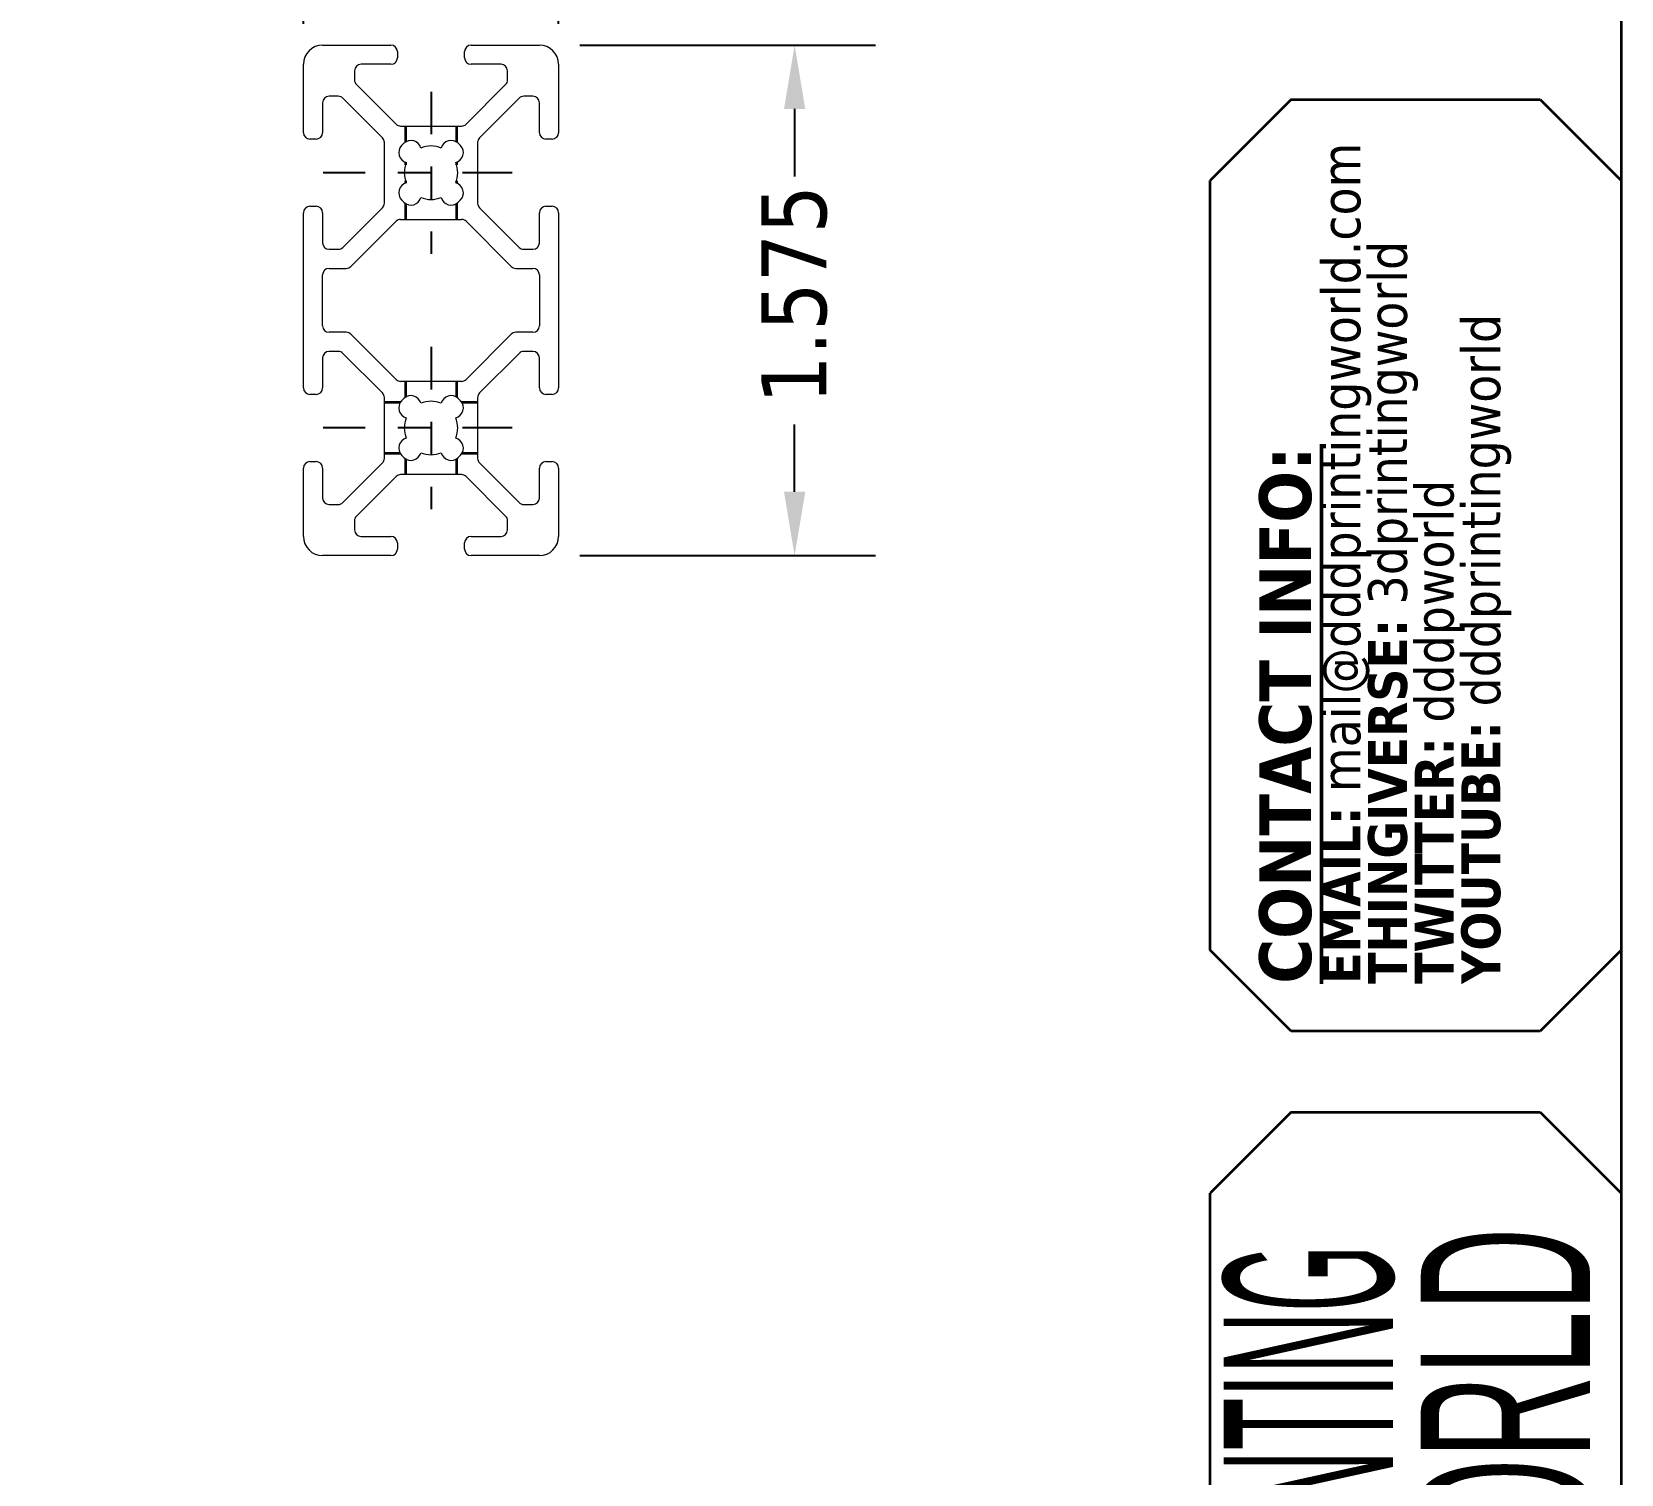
# Model space of a CAD drawing. Header units: inches. Extents: x 1 to 33.8, y 0.5 to 21.5.
# Drawn here: x 28.845 to 33.75, y 11 to 15.45 of the extents above; entities that cross this region are included whole.
import ezdxf

# ---------------------------------------------------------------- set-up
doc = ezdxf.new("R2010")
doc.units = ezdxf.units.IN
doc.header["$LTSCALE"] = 2
doc.header["$MEASUREMENT"] = 0
doc.linetypes.add('CHAIN', pattern=[0.7087, 0.4724, -0.0591, 0.1181, -0.0591])
doc.linetypes.add('DASHED', pattern=[0.2067, 0.1654, -0.0413])
doc.layers.get('0').update_dxf_attribs({"lineweight": 25})
for name, color, linetype, lineweight in [('Center Mark (ANSI)', 7, 'Continuous', 25), ('Dimension (ANSI)', 7, 'Continuous', 25), ('TITLE', 7, 'Continuous', 35), ('Title (ANSI)', 7, 'Continuous', 50), ('Visible (ANSI)', 7, 'Continuous', 18)]:
    doc.layers.add(name, color=color, linetype=linetype, lineweight=lineweight)
doc.layers.add('Hidden (ANSI)', color=9, linetype='DASHED', lineweight=35, true_color=0x808080)
doc.styles.add('Note Text (ANSI)', font='tahoma.ttf')
doc.styles.add('Text Style133', font='tahoma.ttf', dxfattribs={"width": 0.9})
doc.styles.add('Text Style260', font='tahomabd.ttf', dxfattribs={"width": 0.9})
doc.styles.add('Text Style71', font='tahoma.ttf')
doc.dimstyles.new('Default (ANSI)', dxfattribs={"dimscale": 2, "dimtxt": 0.1, "dimasz": 0.098425, "dimexe": 0.125, "dimexo": 0.0625, "dimgap": 0.031496, "dimtad": 0, "dimtih": 1, "dimtoh": 1, "dimdec": 3, "dimrnd": 1e-08, "dimzin": 4, "dimdsep": 46, "dimtxsty": 'Note Text (ANSI)', "dimcen": 0.09, "dimdle": 0.393701, "dimclrd": 256, "dimclre": 256, "dimclrt": 256, "dimadec": 0, "dimazin": 1, "dimtfac": 1.2, "dimtofl": 0, "dimtmove": 0, "dimatfit": 3, "dimfxl": 0, "dimtolj": 1, "dimtzin": 4, "dimlwd": -1, "dimlwe": -1, "dimarcsym": 0})

# ---------------------------------------------------------------- blocks, each defined once
blk = doc.blocks.new('Borders B-Size')
at = {"layer": 'TITLE'}
blk.add_line((16.875, 10.625), (16.875, 0.375), dxfattribs=at)
blk = doc.blocks.new('Title Blocks 3DPW')
at = {"layer": 'TITLE'}
for p, q in [((16.1206, 7.6569), (15.9956, 7.5319)), ((16.1206, 7.6569), (16.5046, 7.6569)), ((16.5046, 7.6569), (16.6296, 7.5319)), ((15.9956, 6.3449), (15.9956, 7.5319)), ((16.1206, 6.2199), (15.9956, 6.3449)), ((16.6296, 6.3449), (16.5046, 6.2199)), ((16.5046, 6.2199), (16.1206, 6.2199)), ((16.1206, 6.0949), (15.9956, 5.9699)), ((16.1206, 6.0949), (16.5046, 6.0949)), ((16.5046, 6.0949), (16.6296, 5.9699)), ((15.9956, 3.974), (15.9956, 5.9699))]:
    blk.add_line(p, q, dxfattribs=at)
at = {"layer": 'TITLE', "color": 7, "style": 'Text Style133', "width": 0.9}
blk.add_attdef('PART_NUMBER_001', (16.5669, 3.0733), '', height=0.1, rotation=90, dxfattribs=at)
at = {"layer": 'TITLE', "color": 7, "style": 'Text Style71'}
blk.add_attdef('DESCRIPTION_001', (16.595, 0.3843), '', height=0.14, rotation=90, dxfattribs=at)
at = {"layer": 'Title (ANSI)', "insert": (16.0711, 6.2929), "char_height": 0.1, "width": 2.944852, "attachment_point": 1, "rotation": 90, "line_spacing_factor": 0.719413, "style": 'Note Text (ANSI)'}
blk.add_mtext('{\\fTahoma|b1|i0|c0|p34;\\H0.8x;\\LCONTACT INFO:\\H1.25x;\\P\\H0.6x;\\lEMAIL:\\fTahoma|b0|i0|c0|p34; mail@dddprintingworld.com\\H1.4679x; \\H0.68124x;\\P\\fTahoma|b1|i0|c0|p34;THINGIVERSE:\\fTahoma|b0|i0|c0|p34; 3dprintingworld\\fTahoma|b1|i0|c0|p34;\\H1.27973x;\\L \\H1.30236x;\\P\\H0.6x;\\lTWITTER:\\fTahoma|b0|i0|c0|p34; dddpworld\\H1.27205x; \\H0.78613x;\\P\\fTahoma|b1|i0|c0|p34;YOUTUBE:\\fTahoma|b0|i0|c0|p34; dddprintingworld\\H1.27174x; }', dxfattribs=at)
at = {"layer": 'Title (ANSI)', "color": 156, "true_color": 0x07467a, "char_height": 0.261, "attachment_point": 1, "rotation": 90, "style": 'Note Text (ANSI)'}
for s, insert, width in [('\\fRavie|b0|i0;\\W0.51;\\H0.2610;WORLD', (16.3203, 5.2541), 2.760656), ('\\fRavie|b0|i0;\\W0.38;\\H0.2610;PRINTING', (16.0164, 5.2566), 3.840913)]:
    blk.add_mtext(s, dxfattribs=dict(at, insert=insert, width=width))
at = {"layer": 'Title (ANSI)', "color": 7, "style": 'Text Style260', "width": 0.9}
blk.add_attdef('CUSTOMER_001', (16.2392, 0.3972), '', height=0.17, rotation=90, dxfattribs=at)
blk = doc.blocks.new('*D26')
at = {"layer": 'Defpoints', "color": 0, "transparency": 16777216}
for p in [(30.4708, 16.1083), (29.6834, 15.3495), (30.4708, 15.3495)]:
    blk.add_point(p, dxfattribs=at)
at = {"layer": 'Dimension (ANSI)', "transparency": 16777216}
for p, q in [((29.6834, 15.4745), (29.6834, 16.3583)), ((30.4708, 15.4745), (30.4708, 16.3583)), ((29.6834, 16.1083), (29.4064, 16.1083)), ((30.274, 16.1083), (29.8803, 16.1083))]:
    blk.add_line(p, q, dxfattribs=at)
for points in [[(29.8803, 16.1411), (29.8803, 16.0755), (29.6834, 16.1083)], [(30.274, 16.1411), (30.274, 16.0755), (30.4708, 16.1083)]]:
    blk.add_solid(points, dxfattribs=at)
at = {"layer": 'Dimension (ANSI)', "transparency": 16777216, "insert": (28.8451, 16.2129), "char_height": 0.2, "attachment_point": 1, "style": 'Note Text (ANSI)'}
blk.add_mtext('\\A1;.787', dxfattribs=at)
blk = doc.blocks.new('*D27')
at = {"layer": 'Defpoints', "color": 0, "transparency": 16777216}
for p in [(30.4118, 15.4085), (30.4118, 13.8337), (31.1992, 13.8337)]:
    blk.add_point(p, dxfattribs=at)
at = {"layer": 'Dimension (ANSI)', "transparency": 16777216}
for p, q in [((30.5368, 15.4085), (31.4492, 15.4085)), ((31.1992, 15.2117), (31.1992, 15.0037)), ((31.1992, 14.0306), (31.1992, 14.2385)), ((30.5368, 13.8337), (31.4492, 13.8337))]:
    blk.add_line(p, q, dxfattribs=at)
for points in [[(31.1664, 15.2117), (31.232, 15.2117), (31.1992, 15.4085)], [(31.1664, 14.0306), (31.232, 14.0306), (31.1992, 13.8337)]]:
    blk.add_solid(points, dxfattribs=at)
at = {"layer": 'Dimension (ANSI)', "transparency": 16777216, "insert": (31.0968, 14.3015), "char_height": 0.2, "attachment_point": 1, "rotation": 90, "style": 'Note Text (ANSI)'}
blk.add_mtext('\\A1;1.575', dxfattribs=at)

msp = doc.modelspace()

# ---------------------------------------------------------------- linework, layer by layer
at = {"layer": 'Center Mark (ANSI)', "linetype": 'CHAIN', "ltscale": 0.138781}
for p, q in [((30.077131, 15.264845), (30.077131, 14.764845)), ((30.077131, 14.477443), (30.077131, 13.977443))]:
    msp.add_line(p, q, dxfattribs=at)
at = {"layer": 'Center Mark (ANSI)', "linetype": 'CHAIN', "ltscale": 0.161697}
for p, q in [((30.327131, 15.014845), (29.744631, 15.014845)), ((30.327131, 14.227443), (29.744631, 14.227443))]:
    msp.add_line(p, q, dxfattribs=at)
at = {"layer": 'Hidden (ANSI)', "ltscale": 0.046726}
for p, q in [((29.99839, 15.158742), (29.99839, 15.109573)), ((30.155871, 15.158742), (30.155871, 15.109573)), ((29.99839, 14.920116), (29.99839, 14.870947)), ((30.155871, 14.920116), (30.155871, 14.870947)), ((29.99839, 14.371341), (29.99839, 14.322172)), ((30.155871, 14.371341), (30.155871, 14.322172)), ((29.982402, 14.306183), (29.933233, 14.306183)), ((30.221028, 14.306183), (30.171859, 14.306183)), ((29.982402, 14.148703), (29.933233, 14.148703)), ((29.99839, 14.132714), (29.99839, 14.083545)), ((30.155871, 14.132714), (30.155871, 14.083545)), ((30.221028, 14.148703), (30.171859, 14.148703))]:
    msp.add_line(p, q, dxfattribs=at)
at = {"layer": 'Hidden (ANSI)', "ltscale": 0.007303}
for p, q in [((29.99839, 15.04724), (29.99839, 15.039466)), ((30.155871, 15.04724), (30.155871, 15.039466)), ((29.99839, 14.990223), (29.99839, 14.982449)), ((30.155871, 14.990223), (30.155871, 14.982449))]:
    msp.add_line(p, q, dxfattribs=at)
at = {"layer": 'Visible (ANSI)'}
for p, q in [((29.742485, 15.408545), (29.953587, 15.408545)), ((30.200674, 15.408545), (30.411776, 15.408545)), ((29.973587, 15.388545), (29.973587, 15.36949)), ((30.180674, 15.36949), (30.180674, 15.388545)), ((29.68343, 15.138388), (29.68343, 15.34949)), ((29.841107, 15.32949), (29.841107, 15.300911)), ((29.953587, 15.34949), (29.861107, 15.34949)), ((30.293154, 15.34949), (30.200674, 15.34949)), ((30.313154, 15.300911), (30.313154, 15.32949)), ((30.470831, 15.34949), (30.470831, 15.138388)), ((29.846965, 15.286769), (29.969133, 15.1646)), ((30.185128, 15.1646), (30.307296, 15.286769)), ((29.742485, 15.230868), (29.742485, 15.138388)), ((29.791064, 15.250868), (29.762485, 15.250868)), ((29.927375, 15.122842), (29.805207, 15.24501)), ((30.349055, 15.24501), (30.226886, 15.122842)), ((30.391776, 15.250868), (30.363197, 15.250868)), ((30.411776, 15.138388), (30.411776, 15.230868)), ((29.983275, 15.158742), (30.170986, 15.158742)), ((29.722485, 15.118388), (29.70343, 15.118388)), ((29.933233, 14.920989), (29.933233, 15.1087)), ((30.221028, 15.1087), (30.221028, 14.920989)), ((30.450831, 15.118388), (30.431776, 15.118388)), ((29.986402, 15.098502), (29.993473, 15.105573)), ((30.160788, 15.105573), (30.167859, 15.098502)), ((29.70343, 14.911301), (29.722485, 14.911301)), ((29.993473, 14.924116), (29.986402, 14.931187)), ((30.167859, 14.931187), (30.160788, 14.924116)), ((30.431776, 14.911301), (30.450831, 14.911301)), ((29.68343, 14.350986), (29.68343, 14.891301)), ((29.742485, 14.891301), (29.742485, 14.798821)), ((29.805207, 14.784679), (29.927375, 14.906847)), ((29.829668, 14.725624), (29.969133, 14.865089)), ((29.983275, 14.870947), (30.170986, 14.870947)), ((30.185128, 14.865089), (30.324593, 14.725624)), ((30.226886, 14.906847), (30.349055, 14.784679)), ((30.411776, 14.798821), (30.411776, 14.891301)), ((30.470831, 14.891301), (30.470831, 14.350986)), ((29.762485, 14.778821), (29.791064, 14.778821)), ((30.363197, 14.778821), (30.391776, 14.778821)), ((29.762485, 14.719766), (29.815526, 14.719766)), ((30.338735, 14.719766), (30.391776, 14.719766)), ((29.742485, 14.542522), (29.742485, 14.699766)), ((30.411776, 14.699766), (30.411776, 14.542522)), ((29.815526, 14.522522), (29.762485, 14.522522)), ((30.391776, 14.522522), (30.338735, 14.522522)), ((29.969133, 14.377198), (29.829668, 14.516664)), ((30.324593, 14.516664), (30.185128, 14.377198)), ((29.742485, 14.443467), (29.742485, 14.350986)), ((29.791064, 14.463467), (29.762485, 14.463467)), ((29.927375, 14.33544), (29.805207, 14.457609)), ((30.349055, 14.457609), (30.226886, 14.33544)), ((30.391776, 14.463467), (30.363197, 14.463467)), ((30.411776, 14.350986), (30.411776, 14.443467)), ((30.170986, 14.371341), (29.983275, 14.371341)), ((29.722485, 14.330986), (29.70343, 14.330986)), ((30.450831, 14.330986), (30.431776, 14.330986)), ((29.933233, 14.133588), (29.933233, 14.321298)), ((29.986402, 14.3111), (29.993473, 14.318172)), ((30.160788, 14.318172), (30.167859, 14.3111)), ((30.221028, 14.321298), (30.221028, 14.133588)), ((29.993473, 14.136714), (29.986402, 14.143785)), ((30.167859, 14.143785), (30.160788, 14.136714)), ((29.68343, 13.892797), (29.68343, 14.1039)), ((29.70343, 14.1239), (29.722485, 14.1239)), ((29.742485, 14.1039), (29.742485, 14.011419)), ((29.805207, 13.997277), (29.927375, 14.119446)), ((29.969133, 14.077687), (29.846965, 13.955519)), ((30.170986, 14.083545), (29.983275, 14.083545)), ((30.307296, 13.955519), (30.185128, 14.077687)), ((30.226886, 14.119446), (30.349055, 13.997277)), ((30.411776, 14.011419), (30.411776, 14.1039)), ((30.431776, 14.1239), (30.450831, 14.1239)), ((30.470831, 14.1039), (30.470831, 13.892797)), ((29.762485, 13.991419), (29.791064, 13.991419)), ((30.363197, 13.991419), (30.391776, 13.991419)), ((29.841107, 13.941377), (29.841107, 13.912797)), ((30.313154, 13.912797), (30.313154, 13.941377)), ((29.861107, 13.892797), (29.953587, 13.892797)), ((30.200674, 13.892797), (30.293154, 13.892797)), ((29.953587, 13.833742), (29.742485, 13.833742)), ((29.973587, 13.872797), (29.973587, 13.853742)), ((30.180674, 13.853742), (30.180674, 13.872797)), ((30.411776, 13.833742), (30.200674, 13.833742))]:
    msp.add_line(p, q, dxfattribs=at)
for centre, radius, start, end in [((29.742485, 15.34949), 0.059055, 90, 180), ((29.953587, 15.388545), 0.02, 0, 90), ((30.200674, 15.388545), 0.02, 90, 180), ((30.411776, 15.34949), 0.059055, 0, 90), ((29.953587, 15.36949), 0.02, 270, 0), ((30.200674, 15.36949), 0.02, 180, 270), ((29.861107, 15.32949), 0.02, 90, 180), ((30.293154, 15.32949), 0.02, 0, 90), ((29.861107, 15.300911), 0.02, 180, 225), ((30.293154, 15.300911), 0.02, 315, 0), ((29.762485, 15.230868), 0.02, 90, 180), ((29.791064, 15.230868), 0.02, 45, 90), ((30.363197, 15.230868), 0.02, 90, 135), ((30.391776, 15.230868), 0.02, 0, 90), ((29.983275, 15.178742), 0.02, 225, 270), ((30.170986, 15.178742), 0.02, 270, 315), ((29.70343, 15.138388), 0.02, 180, 270), ((29.722485, 15.138388), 0.02, 270, 0), ((29.913233, 15.1087), 0.02, 0, 45), ((30.015382, 15.083664), 0.030984, 13.75463, 135), ((30.138879, 15.083664), 0.030984, 45, 166.24537), ((30.241028, 15.1087), 0.02, 135, 180), ((30.431776, 15.138388), 0.02, 180, 270), ((30.450831, 15.138388), 0.02, 270, 0), ((30.008311, 15.076593), 0.030984, 135, 256.24537), ((30.077131, 15.014845), 0.0825, 67.438915, 112.561085), ((30.14595, 15.076593), 0.030984, 283.75463, 45), ((30.077131, 15.014845), 0.0825, 157.438915, 202.561085), ((30.077131, 15.014845), 0.0825, 337.438915, 22.561085), ((30.008311, 14.953096), 0.030984, 103.75463, 225), ((30.14595, 14.953096), 0.030984, 315, 76.24537), ((29.70343, 14.891301), 0.02, 90, 180), ((29.722485, 14.891301), 0.02, 0, 90), ((29.913233, 14.920989), 0.02, 315, 0), ((30.015382, 14.946025), 0.030984, 225, 346.24537), ((30.077131, 15.014845), 0.0825, 247.438915, 292.561085), ((30.138879, 14.946025), 0.030984, 193.75463, 315), ((30.241028, 14.920989), 0.02, 180, 225), ((30.431776, 14.891301), 0.02, 90, 180), ((30.450831, 14.891301), 0.02, 0, 90), ((29.983275, 14.850947), 0.02, 90, 135), ((30.170986, 14.850947), 0.02, 45, 90), ((29.762485, 14.798821), 0.02, 180, 270), ((29.791064, 14.798821), 0.02, 270, 315), ((30.363197, 14.798821), 0.02, 225, 270), ((30.391776, 14.798821), 0.02, 270, 0), ((29.762485, 14.699766), 0.02, 90, 180), ((29.815526, 14.739766), 0.02, 270, 315), ((30.338735, 14.739766), 0.02, 225, 270), ((30.391776, 14.699766), 0.02, 0, 90), ((29.762485, 14.542522), 0.02, 180, 270), ((29.815526, 14.502522), 0.02, 45, 90), ((30.338735, 14.502522), 0.02, 90, 135), ((30.391776, 14.542522), 0.02, 270, 0), ((29.762485, 14.443467), 0.02, 90, 180), ((29.791064, 14.443467), 0.02, 45, 90), ((30.363197, 14.443467), 0.02, 90, 135), ((30.391776, 14.443467), 0.02, 0, 90), ((29.983275, 14.391341), 0.02, 225, 270), ((30.170986, 14.391341), 0.02, 270, 315), ((29.70343, 14.350986), 0.02, 180, 270), ((29.722485, 14.350986), 0.02, 270, 0), ((29.913233, 14.321298), 0.02, 0, 45), ((30.015382, 14.296262), 0.030984, 13.75463, 135), ((30.138879, 14.296262), 0.030984, 45, 166.24537), ((30.241028, 14.321298), 0.02, 135, 180), ((30.431776, 14.350986), 0.02, 180, 270), ((30.450831, 14.350986), 0.02, 270, 0), ((30.008311, 14.289191), 0.030984, 135, 256.24537), ((30.077131, 14.227443), 0.0825, 67.438915, 112.561085), ((30.14595, 14.289191), 0.030984, 283.75463, 45), ((30.077131, 14.227443), 0.0825, 157.438915, 202.561085), ((30.077131, 14.227443), 0.0825, 337.438915, 22.561085), ((30.008311, 14.165695), 0.030984, 103.75463, 225), ((30.14595, 14.165695), 0.030984, 315, 76.24537), ((29.913233, 14.133588), 0.02, 315, 0), ((30.015382, 14.158624), 0.030984, 225, 346.24537), ((30.077131, 14.227443), 0.0825, 247.438915, 292.561085), ((30.138879, 14.158624), 0.030984, 193.75463, 315), ((30.241028, 14.133588), 0.02, 180, 225), ((29.70343, 14.1039), 0.02, 90, 180), ((29.722485, 14.1039), 0.02, 0, 90), ((29.983275, 14.063545), 0.02, 90, 135), ((30.170986, 14.063545), 0.02, 45, 90), ((30.431776, 14.1039), 0.02, 90, 180), ((30.450831, 14.1039), 0.02, 0, 90), ((29.762485, 14.011419), 0.02, 180, 270), ((29.791064, 14.011419), 0.02, 270, 315), ((30.363197, 14.011419), 0.02, 225, 270), ((30.391776, 14.011419), 0.02, 270, 0), ((29.861107, 13.941377), 0.02, 135, 180), ((30.293154, 13.941377), 0.02, 0, 45), ((29.742485, 13.892797), 0.059055, 180, 270), ((29.861107, 13.912797), 0.02, 180, 270), ((29.953587, 13.872797), 0.02, 0, 90), ((30.200674, 13.872797), 0.02, 90, 180), ((30.293154, 13.912797), 0.02, 270, 0), ((30.411776, 13.892797), 0.059055, 270, 0), ((29.953587, 13.853742), 0.02, 270, 0), ((30.200674, 13.853742), 0.02, 180, 270)]:
    msp.add_arc(centre, radius, start, end, dxfattribs=at)

# ---------------------------------------------------------------- block references
at = {"xscale": 2, "yscale": 2, "zscale": 2}
for name, p in [('Borders B-Size', (0, 0)), ('Title Blocks 3DPW', (0.490799, -0.073018))]:
    msp.add_blockref(name, p, dxfattribs=at)

# ---------------------------------------------------------------- dimensions: what is measured, and where the dimension line sits
at = {"layer": 'Dimension (ANSI)'}
for base, p1, p2, angle, override, picture, middle in [((30.470831, 16.108286), (29.68343, 15.34949), (30.470831, 15.34949), 180, {"dimgap": 0.031496, "dimtih": 0, "dimtoh": 0, "dimdec": 3, "dimtol": 0, "dimlim": 0, "dimtp": 0, "dimtm": 0, "dimtdec": 2, "dimatfit": 2}, '*D26', (29.094291, 16.108286)), ((31.199178, 13.833742), (30.411776, 15.408545), (30.411776, 13.833742), 90, {"dimgap": 0.031496, "dimtih": 0, "dimtoh": 0, "dimdec": 3, "dimtol": 0, "dimlim": 0, "dimtp": 0, "dimtm": 0, "dimtdec": 2, "dimatfit": 1}, '*D27', (31.199178, 14.621144))]:
    dim = msp.add_linear_dim(base=base, p1=p1, p2=p2, angle=angle, dimstyle='Default (ANSI)', override=override, dxfattribs=at)
    dim.commit()
    dim.dimension.update_dxf_attribs({"geometry": picture, "text_midpoint": middle, "dimtype": 160})

doc.saveas('drawing.dxf')
